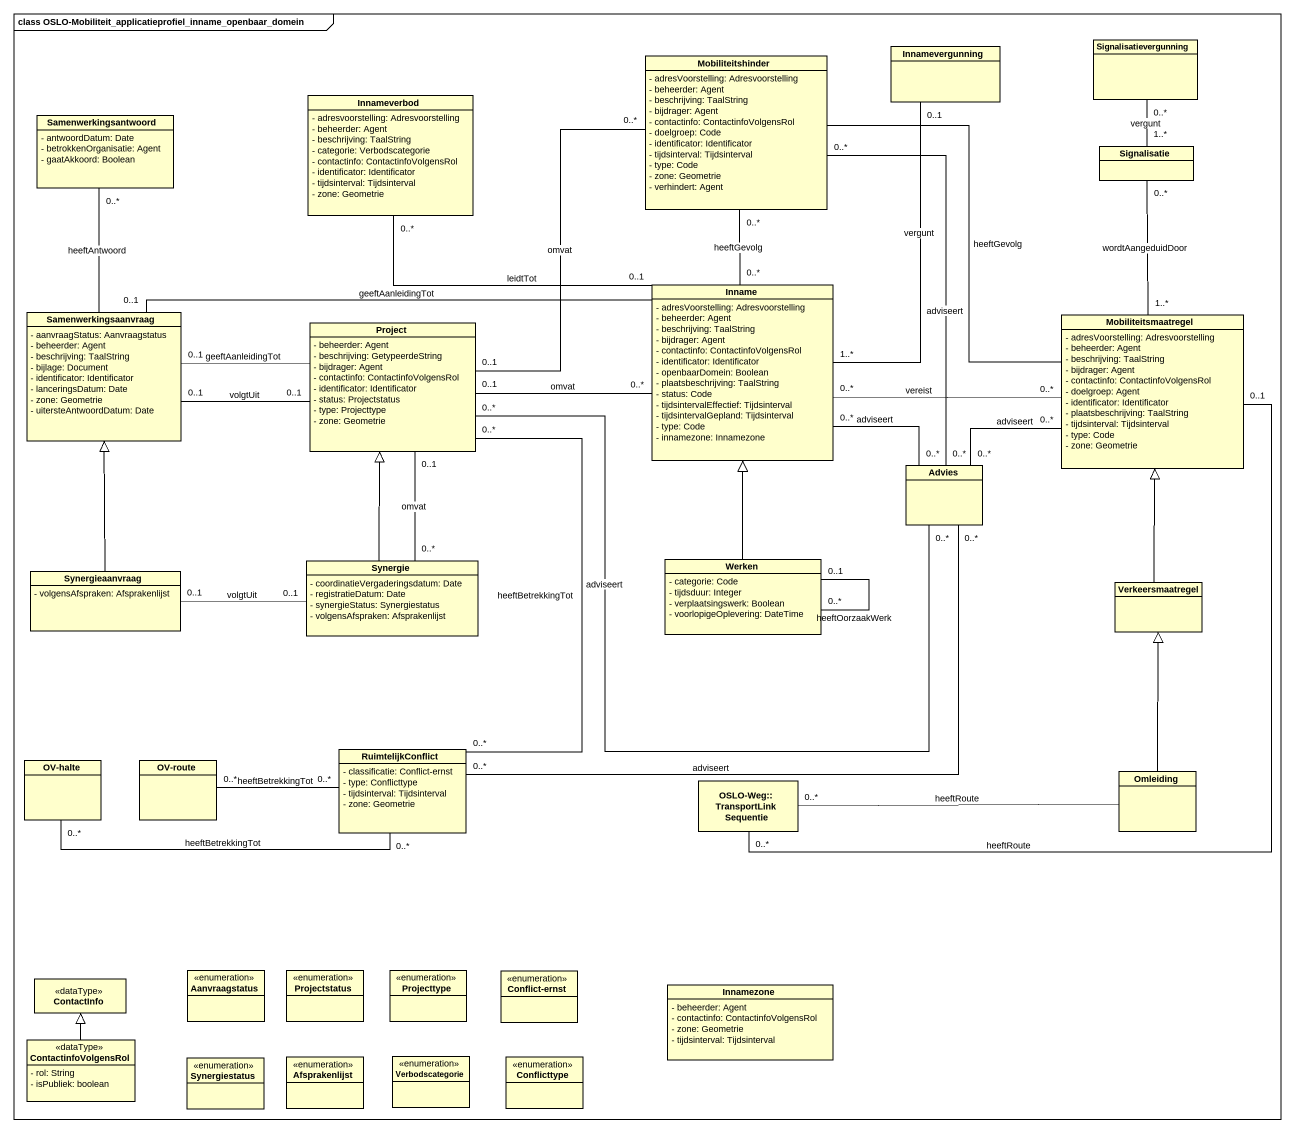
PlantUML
@startuml
mainframe class OSLO-Mobiliteit_applicatieprofiel_inname_openbaar_domein
hide circle
hide empty members
skinparam classAttributeIconSize 0
class Mobiliteitshinder {
  - adresVoorstelling: Adresvoorstelling
  - beheerder: Agent
  - beschrijving: TaalString
  - bijdrager: Agent
  - contactinfo: ContactinfoVolgensRol
  - doelgroep: Code
  - identificator: Identificator
  - tijdsinterval: Tijdsinterval
  - type: Code
  - zone: Geometrie
  - verhindert: Agent
}
class Innamevergunning
class Signalisatievergunning
class Innameverbod {
  - adresvoorstelling: Adresvoorstelling
  - beheerder: Agent
  - beschrijving: TaalString
  - categorie: Verbodscategorie
  - contactinfo: ContactinfoVolgensRol
  - identificator: Identificator
  - tijdsinterval: Tijdsinterval
  - zone: Geometrie
}
class Samenwerkingsantwoord {
  - antwoordDatum: Date
  - betrokkenOrganisatie: Agent
  - gaatAkkoord: Boolean
}
class Signalisatie
class Inname {
  - adresVoorstelling: Adresvoorstelling
  - beheerder: Agent
  - beschrijving: TaalString
  - bijdrager: Agent
  - contactinfo: ContactinfoVolgensRol
  - identificator: Identificator
  - openbaarDomein: Boolean
  - plaatsbeschrijving: TaalString
  - status: Code
  - tijdsintervalEffectief: Tijdsinterval
  - tijdsintervalGepland: Tijdsinterval
  - type: Code
  - innamezone: Innamezone
}
class Samenwerkingsaanvraag {
  - aanvraagStatus: Aanvraagstatus
  - beheerder: Agent
  - beschrijving: TaalString
  - bijlage: Document
  - identificator: Identificator
  - lanceringsDatum: Date
  - zone: Geometrie
  - uitersteAntwoordDatum: Date
}
class Project {
  - beheerder: Agent
  - beschrijving: GetypeerdeString
  - bijdrager: Agent
  - contactinfo: ContactinfoVolgensRol
  - identificator: Identificator
  - status: Projectstatus
  - type: Projecttype
  - zone: Geometrie
}
class Mobiliteitsmaatregel {
  - adresVoorstelling: Adresvoorstelling
  - beheerder: Agent
  - beschrijving: TaalString
  - bijdrager: Agent
  - contactinfo: ContactinfoVolgensRol
  - doelgroep: Agent
  - identificator: Identificator
  - plaatsbeschrijving: TaalString
  - tijdsinterval: Tijdsinterval
  - type: Code
  - zone: Geometrie
}
class Advies
class Synergie {
  - coordinatieVergaderingsdatum: Date
  - registratieDatum: Date
  - synergieStatus: Synergiestatus
  - volgensAfspraken: Afsprakenlijst
}
class Werken {
  - categorie: Code
  - tijdsduur: Integer
  - verplaatsingswerk: Boolean
  - voorlopigeOplevering: DateTime
}
class Synergieaanvraag {
  - volgensAfspraken: Afsprakenlijst
}
class Verkeersmaatregel
class RuimtelijkConflict {
  - classificatie: Conflict-ernst
  - type: Conflicttype
  - tijdsinterval: Tijdsinterval
  - zone: Geometrie
}
class "OV-halte" as OV_halte
class "OV-route" as OV_route
class "OSLO-Weg::TransportLinkSequentie" as OSLO_Weg
class Omleiding
class ContactInfo <<dataType>>
enum Aanvraagstatus
enum Projectstatus
enum Projecttype
enum "Conflict-ernst" as Conflict_ernst
class Innamezone {
  - beheerder: Agent
  - contactinfo: ContactinfoVolgensRol
  - zone: Geometrie
  - tijdsinterval: Tijdsinterval
}
class ContactinfoVolgensRol <<dataType>> {
  - rol: String
  - isPubliek: boolean
}
enum Synergiestatus
enum Afsprakenlijst
enum Verbodscategorie
enum Conflicttype
Innamevergunning "0..1" -- "1..*" Inname : vergunt
Signalisatievergunning "0..*" -- "1..*" Signalisatie : vergunt
Inname "0..*" -up- "0..*" Mobiliteitshinder : heeftGevolg
Inname "0..1" -up- "0..*" Innameverbod : leidtTot
Inname -left- "0..1" Samenwerkingsaanvraag : geeftAanleidingTot
Inname "0..*" -right- "0..*" Mobiliteitsmaatregel : vereist
Samenwerkingsaanvraag -up- "0..*" Samenwerkingsantwoord : heeftAntwoord
Project "0..1" -up- "0..*" Mobiliteitshinder : omvat
Project "0..1" -right- "0..*" Inname : omvat
Project -left- "0..1" Samenwerkingsaanvraag : geeftAanleidingTot
Project "0..1" -left- "0..1" Samenwerkingsaanvraag : volgtUit
Project "0..1" -- "0..*" Synergie : omvat
Mobiliteitsmaatregel -up- Mobiliteitshinder : heeftGevolg
Mobiliteitsmaatregel "1..*" -up- "0..*" Signalisatie : wordtAangeduidDoor
Mobiliteitsmaatregel "0..1" -- "0..*" OSLO_Weg : heeftRoute
Advies "0..*" -up- "0..*" Mobiliteitshinder : adviseert
Advies "0..*" -up- "0..*" Inname : adviseert
Advies "0..*" -left- "0..*" Project : adviseert
Advies "0..*" -right- "0..*" Mobiliteitsmaatregel : adviseert
Advies "0..*" -left- "0..*" RuimtelijkConflict : adviseert
Synergie -up-|> Project
Synergie "0..1" -left- "0..1" Synergieaanvraag : volgtUit
Werken -up-|> Inname
Werken "0..*" -- "0..1" Werken : heeftOorzaakWerk
Synergieaanvraag -up-|> Samenwerkingsaanvraag
Verkeersmaatregel -up-|> Mobiliteitsmaatregel
RuimtelijkConflict "0..*" -up- "0..*" Project : heeftBetrekkingTot
RuimtelijkConflict "0..*" -left- "0..*" OV_halte : heeftBetrekkingTot
RuimtelijkConflict "0..*" -left- "0..*" OV_route : heeftBetrekkingTot
Omleiding -up-|> Verkeersmaatregel
Omleiding -left- "0..*" OSLO_Weg : heeftRoute
ContactinfoVolgensRol -up-|> ContactInfo
@enduml
